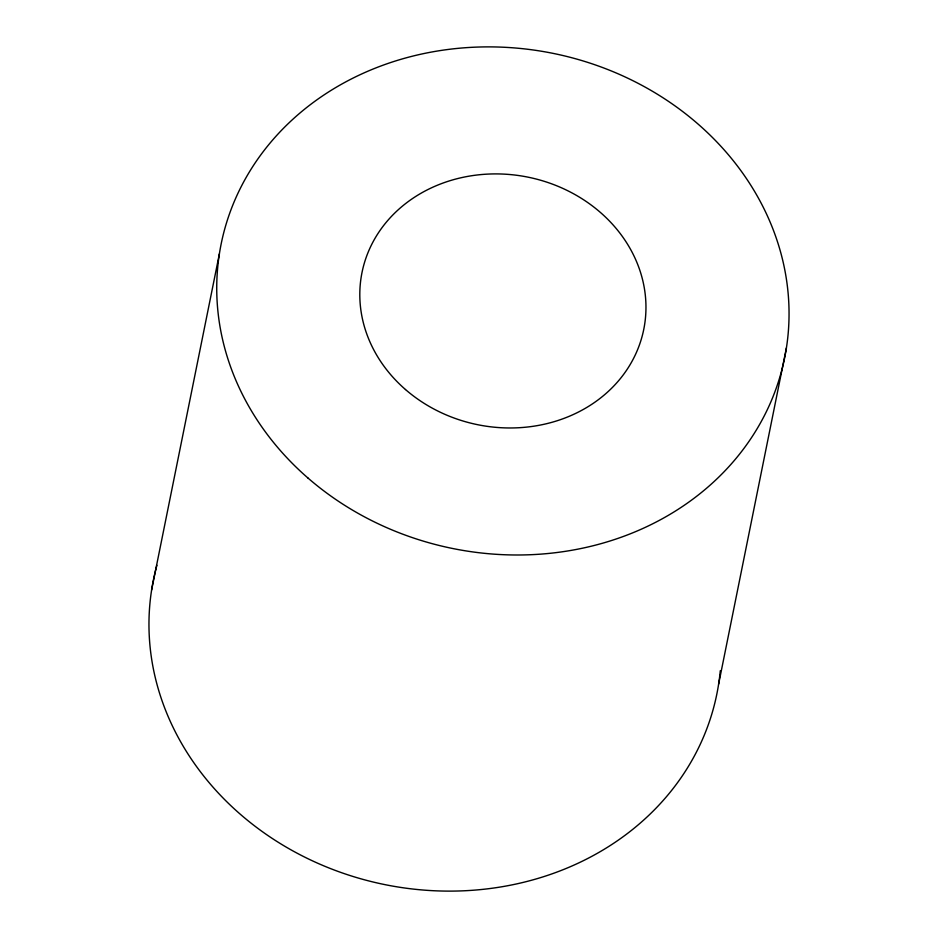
<?xml version="1.0" encoding="UTF-8"?>
<svg xmlns="http://www.w3.org/2000/svg" width="938" height="938" viewBox="0 0 938 938"><rect width="100%" height="100%" fill="white"/><g stroke="black" fill="none" stroke-linecap="round" stroke-linejoin="round"><path stroke-width="1.41" d="M151.604 590.014L219.375 253.893M718.625 684.107L786.396 347.986M720.29 670.682A287.438 252.603 11.4 0 1 389.68 885.554A287.438 252.603 11.4 0 1 156.916 565.262M308.051 478.099A287.438 252.603 11.4 0 0 781.811 370.053A287.438 252.603 11.4 0 0 418.805 54.662A287.438 252.603 11.4 0 0 308.051 478.099M405.474 389.528A143.713 126.302 11.4 0 0 642.342 335.499A143.713 126.302 11.4 0 0 460.839 177.798A143.713 126.302 11.4 0 0 405.474 389.528"/></g></svg>
